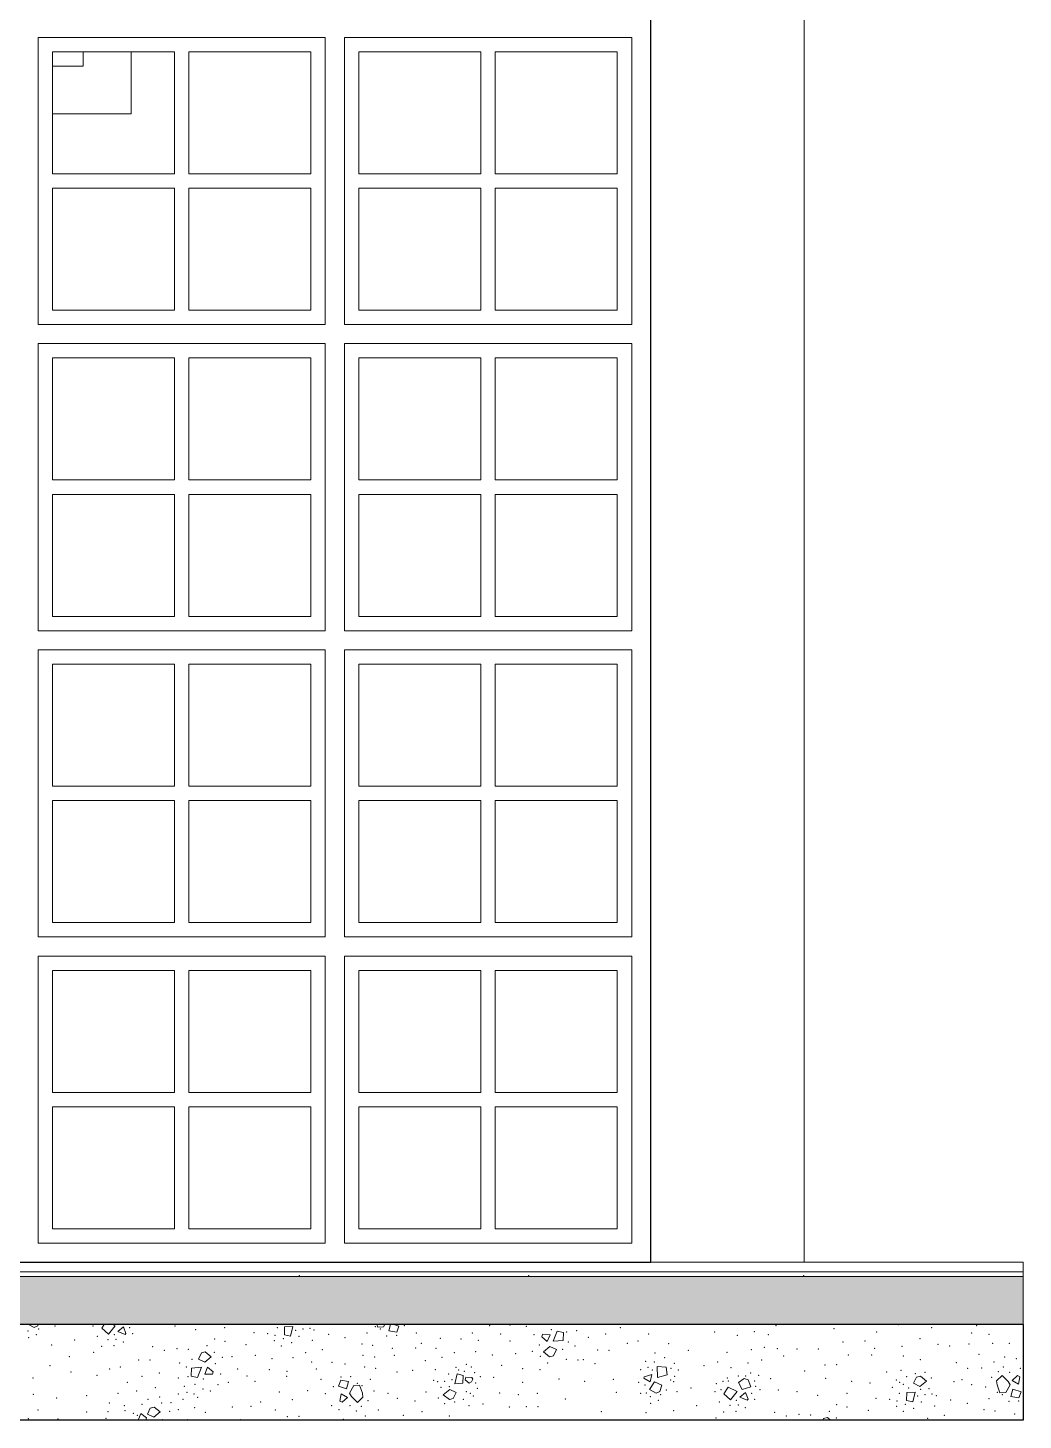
# Model space of a CAD drawing. Header units: metres. Extents: x -67.2 to -32.8, y -0.2 to 5.
# Drawn here: x -57.225 to -56.185, y -0.165 to 1.29 of the extents above; entities that cross this region are included whole.
import ezdxf

# ---------------------------------------------------------------- set-up
doc = ezdxf.new("R2010")
doc.units = ezdxf.units.M
doc.header["$MEASUREMENT"] = 0
for name, color, linetype, lineweight in [('Janelas Archicad_Caneta_No__241', 7, 'Continuous', 13), ('Janelas Archicad_Caneta_No__3', 7, 'Continuous', 25), ('Janelas Archicad_Caneta_No__43', 44, 'Continuous', 0), ('LAJES.EST_Caneta_No__241', 7, 'Continuous', 13), ('LAJES.EST_Caneta_No__3', 7, 'Continuous', 25), ('PAREDE CONSTRUIR_Caneta_No__241', 7, 'Continuous', 13)]:
    doc.layers.add(name, color=color, linetype=linetype, lineweight=lineweight)
for name, color, linetype, lineweight, true_color in [('Janelas Archicad_Caneta_No__9', 7, 'Continuous', 5, 0x020202), ('LAJES.EST_Caneta_No__95', 7, 'Continuous', 0, 0xaeaeae), ('LAJES.EST_Caneta_No__97', 7, 'Continuous', 5, 0x6b6b6b)]:
    doc.layers.add(name, color=color, linetype=linetype, lineweight=lineweight, true_color=true_color)
doc.layers.add('LAJES.EST', color=7, linetype='Continuous')

# ---------------------------------------------------------------- blocks, each defined once
blk = doc.blocks.new('*X1')
at = {"layer": 'LAJES.EST_Caneta_No__241', "color": 7, "linetype": 'Continuous', "lineweight": 13}
for p, q in [((-57.2182, -0.0683), (-57.2241, -0.065)), ((-57.2143, -0.0666), (-57.2182, -0.0683)), ((-57.2138, -0.065), (-57.2143, -0.0666)), ((-57.1475, -0.0689), (-57.1451, -0.065)), ((-57.1475, -0.0689), (-57.1405, -0.0753)), ((-57.1336, -0.0663), (-57.1405, -0.0753)), ((-57.1363, -0.065), (-57.1336, -0.0663)), ((-57.1309, -0.0723), (-57.1249, -0.0676)), ((-57.1232, -0.0756), (-57.1309, -0.0723)), ((-57.1249, -0.0676), (-57.1223, -0.0746)), ((-56.9568, -0.0759), (-56.9565, -0.0675)), ((-56.9565, -0.0675), (-56.9478, -0.067)), ((-56.9478, -0.067), (-56.9503, -0.0773)), ((-56.8601, -0.065), (-56.8591, -0.0677)), ((-56.8591, -0.0677), (-56.8531, -0.0674)), ((-56.8531, -0.0674), (-56.8517, -0.065)), ((-56.8476, -0.0716), (-56.8458, -0.065)), ((-56.8394, -0.073), (-56.8476, -0.0716)), ((-56.8423, -0.065), (-56.8371, -0.0668)), ((-56.8394, -0.073), (-56.8371, -0.0668)), ((-56.6761, -0.0826), (-56.6718, -0.072)), ((-56.6653, -0.0734), (-56.6718, -0.072)), ((-57.1223, -0.0746), (-57.1232, -0.0756)), ((-56.9568, -0.0759), (-56.9503, -0.0773)), ((-56.688, -0.078), (-56.6873, -0.0753)), ((-56.6822, -0.0827), (-56.688, -0.078)), ((-56.6873, -0.0753), (-56.6793, -0.0757)), ((-56.6793, -0.0757), (-56.6822, -0.0827)), ((-56.6656, -0.0817), (-56.6761, -0.0826)), ((-56.6653, -0.0734), (-56.6656, -0.0817)), ((-57.0466, -0.1011), (-57.0435, -0.0947)), ((-57.0399, -0.1043), (-57.0466, -0.1011)), ((-57.0435, -0.0947), (-57.0394, -0.0937)), ((-57.0399, -0.1043), (-57.0331, -0.0987)), ((-57.0394, -0.0937), (-57.0331, -0.0987)), ((-56.6794, -0.0882), (-56.6862, -0.0937)), ((-56.6799, -0.0987), (-56.6862, -0.0937)), ((-56.6758, -0.0977), (-56.6799, -0.0987)), ((-56.6794, -0.0882), (-56.6727, -0.0913)), ((-56.6727, -0.0913), (-56.6758, -0.0977)), ((-57.054, -0.1191), (-57.0537, -0.1108)), ((-57.0537, -0.1108), (-57.0432, -0.1098)), ((-57.0432, -0.1098), (-57.0475, -0.1205)), ((-57.04, -0.1168), (-57.0371, -0.1097)), ((-57.0371, -0.1097), (-57.0313, -0.1145)), ((-57.0313, -0.1145), (-57.032, -0.1171)), ((-56.5672, -0.1204), (-56.5675, -0.109)), ((-56.558, -0.1095), (-56.5675, -0.109)), ((-56.558, -0.1095), (-56.557, -0.1178)), ((-57.054, -0.1191), (-57.0475, -0.1205)), ((-57.032, -0.1171), (-57.04, -0.1168)), ((-56.8979, -0.1233), (-56.9002, -0.1295)), ((-56.8918, -0.1324), (-56.9002, -0.1295)), ((-56.8979, -0.1233), (-56.8897, -0.1247)), ((-56.8897, -0.1247), (-56.8918, -0.1324)), ((-56.8842, -0.1289), (-56.8888, -0.1369)), ((-56.8782, -0.1286), (-56.8842, -0.1289)), ((-56.8752, -0.1369), (-56.8782, -0.1286)), ((-56.7789, -0.127), (-56.7764, -0.1167)), ((-56.7702, -0.1265), (-56.7789, -0.127)), ((-56.7699, -0.1182), (-56.7764, -0.1167)), ((-56.7699, -0.1182), (-56.7702, -0.1265)), ((-56.768, -0.1228), (-56.7673, -0.1202)), ((-56.7639, -0.1262), (-56.768, -0.1228)), ((-56.7673, -0.1202), (-56.761, -0.1205)), ((-56.7639, -0.1262), (-56.7612, -0.1251)), ((-56.76, -0.1221), (-56.7612, -0.1251)), ((-56.76, -0.1221), (-56.761, -0.1205)), ((-56.5812, -0.121), (-56.5811, -0.1197)), ((-56.5747, -0.1248), (-56.5812, -0.121)), ((-56.5811, -0.1197), (-56.573, -0.1174)), ((-56.5701, -0.1251), (-56.5754, -0.1329)), ((-56.573, -0.1174), (-56.5747, -0.1248)), ((-56.5701, -0.1251), (-56.5625, -0.1285)), ((-56.557, -0.1178), (-56.5672, -0.1204)), ((-56.5625, -0.1285), (-56.5645, -0.1352)), ((-56.4977, -0.1375), (-56.4933, -0.1304)), ((-56.4933, -0.1304), (-56.4837, -0.1349)), ((-56.4823, -0.1256), (-56.4765, -0.1216)), ((-56.4785, -0.133), (-56.4823, -0.1256)), ((-56.4785, -0.133), (-56.4694, -0.1303)), ((-56.4765, -0.1216), (-56.4724, -0.1228)), ((-56.4724, -0.1228), (-56.4694, -0.1303)), ((-56.2996, -0.1265), (-56.2965, -0.1201)), ((-56.2929, -0.1297), (-56.2996, -0.1265)), ((-56.2965, -0.1201), (-56.2924, -0.1191)), ((-56.2929, -0.1297), (-56.2861, -0.1241)), ((-56.2924, -0.1191), (-56.2861, -0.1241)), ((-56.2128, -0.1238), (-56.2069, -0.1182)), ((-56.2123, -0.128), (-56.2128, -0.1238)), ((-56.2123, -0.128), (-56.2093, -0.1363)), ((-56.2069, -0.1182), (-56.2009, -0.1245)), ((-56.2033, -0.136), (-56.1987, -0.128)), ((-56.2009, -0.1245), (-56.1987, -0.128)), ((-56.1966, -0.1236), (-56.1911, -0.1185)), ((-56.19, -0.1274), (-56.1966, -0.1236)), ((-56.1911, -0.1185), (-56.1886, -0.1196)), ((-56.1886, -0.1196), (-56.19, -0.1274)), ((-56.8989, -0.1453), (-56.8975, -0.1375)), ((-56.8964, -0.1463), (-56.8989, -0.1453)), ((-56.8975, -0.1375), (-56.8909, -0.1412)), ((-56.8909, -0.1412), (-56.8964, -0.1463)), ((-56.8866, -0.1404), (-56.8888, -0.1369)), ((-56.8805, -0.1467), (-56.8866, -0.1404)), ((-56.8747, -0.1411), (-56.8805, -0.1467)), ((-56.8752, -0.1369), (-56.8747, -0.1411)), ((-56.7839, -0.1329), (-56.7908, -0.1385)), ((-56.7844, -0.1435), (-56.7908, -0.1385)), ((-56.7803, -0.1425), (-56.7844, -0.1435)), ((-56.7839, -0.1329), (-56.7773, -0.1361)), ((-56.7773, -0.1361), (-56.7803, -0.1425)), ((-56.5684, -0.1369), (-56.5754, -0.1329)), ((-56.5645, -0.1352), (-56.5684, -0.1369)), ((-56.4977, -0.1375), (-56.4907, -0.1439)), ((-56.4837, -0.1349), (-56.4907, -0.1439)), ((-56.4811, -0.1409), (-56.4751, -0.1362)), ((-56.4734, -0.1442), (-56.4811, -0.1409)), ((-56.4751, -0.1362), (-56.4725, -0.1432)), ((-56.4725, -0.1432), (-56.4734, -0.1442)), ((-56.307, -0.1445), (-56.3067, -0.1361)), ((-56.307, -0.1445), (-56.3005, -0.1459)), ((-56.3067, -0.1361), (-56.298, -0.1356)), ((-56.298, -0.1356), (-56.3005, -0.1459)), ((-56.2093, -0.1363), (-56.2033, -0.136)), ((-56.1978, -0.1402), (-56.1957, -0.1325)), ((-56.1896, -0.1416), (-56.1978, -0.1402)), ((-56.1957, -0.1325), (-56.1873, -0.1354)), ((-56.1896, -0.1416), (-56.1873, -0.1354)), ((-57.1095, -0.1649), (-57.1066, -0.1579)), ((-57.1066, -0.1579), (-57.1008, -0.1626)), ((-57.0999, -0.1588), (-57.0968, -0.1524)), ((-57.0932, -0.162), (-57.0999, -0.1588)), ((-57.0968, -0.1524), (-57.0927, -0.1514)), ((-57.0932, -0.162), (-57.0864, -0.1564)), ((-57.0927, -0.1514), (-57.0864, -0.1564)), ((-57.1069, -0.165), (-57.1095, -0.1649)), ((-57.1008, -0.1626), (-57.1014, -0.165)), ((-56.3945, -0.165), (-56.3937, -0.1633)), ((-56.3937, -0.1633), (-56.3896, -0.1623)), ((-56.3896, -0.1623), (-56.3863, -0.165))]:
    blk.add_line(p, q, dxfattribs=at)
for p in [(-57.2244, -0.0718), (-57.2136, -0.0698), (-57.1964, -0.0667), (-57.1566, -0.0667), (-57.1185, -0.0683), (-57.0711, -0.0666), (-57.0495, -0.0704), (-57.019, -0.0684), (-56.9642, -0.0685), (-56.9451, -0.0712), (-56.9373, -0.0696), (-56.9301, -0.0692), (-56.9257, -0.0707), (-56.8617, -0.0673), (-56.8567, -0.0698), (-56.8315, -0.0661), (-56.7423, -0.0662), (-56.7212, -0.0656), (-56.7041, -0.067), (-56.6778, -0.0703), (-56.6516, -0.0714), (-56.606, -0.0684), (-56.4659, -0.0727), (-56.4433, -0.0661), (-56.3825, -0.0695), (-56.3155, -0.0651), (-56.2808, -0.0684), (-56.2338, -0.0664), (-57.224, -0.0788), (-57.2158, -0.0757), (-57.2, -0.0866), (-57.176, -0.0814), (-57.1523, -0.0775), (-57.141, -0.0808), (-57.1347, -0.0873), (-57.1344, -0.0758), (-57.1325, -0.0806), (-57.125, -0.0835), (-57.1152, -0.0745), (-57.0375, -0.0872), (-57.0297, -0.0802), (-57.0188, -0.0827), (-56.9967, -0.0862), (-56.9886, -0.0737), (-56.9744, -0.0746), (-56.9671, -0.082), (-56.9665, -0.0763), (-56.9579, -0.08), (-56.9491, -0.0841), (-56.9414, -0.0773), (-56.9275, -0.0817), (-56.9105, -0.0752), (-56.8934, -0.0789), (-56.8758, -0.0853), (-56.8704, -0.074), (-56.8644, -0.0869), (-56.8498, -0.0769), (-56.8395, -0.0765), (-56.8189, -0.0739), (-56.8138, -0.0847), (-56.7937, -0.0794), (-56.7724, -0.0802), (-56.7606, -0.074), (-56.7542, -0.0817), (-56.7308, -0.0751), (-56.7211, -0.0824), (-56.6962, -0.0758), (-56.6903, -0.0864), (-56.6618, -0.073), (-56.6601, -0.0832), (-56.6393, -0.0783), (-56.6213, -0.0748), (-56.5986, -0.0847), (-56.5875, -0.0823), (-56.5761, -0.075), (-56.5552, -0.0851), (-56.5074, -0.0729), (-56.4837, -0.0765), (-56.4513, -0.0758), (-56.3734, -0.0832), (-56.3502, -0.0824), (-56.3382, -0.0729), (-56.2928, -0.08), (-56.2741, -0.0858), (-56.2417, -0.0854), (-56.2389, -0.0738), (-56.2207, -0.0752), (-56.2171, -0.0846), (-56.1997, -0.0846), (-57.1815, -0.0988), (-57.1559, -0.0942), (-57.1476, -0.0878), (-57.0944, -0.0882), (-57.0822, -0.0922), (-57.0691, -0.0902), (-57.057, -0.0909), (-57.0532, -0.1015), (-57.03, -0.0941), (-57.0216, -0.0992), (-57.0116, -0.0987), (-56.9871, -0.0973), (-56.9698, -0.1006), (-56.9599, -0.0874), (-56.9476, -0.0997), (-56.9345, -0.0945), (-56.9173, -0.0913), (-56.8748, -0.0973), (-56.8625, -0.099), (-56.8439, -0.0899), (-56.8418, -0.0972), (-56.8195, -0.0895), (-56.7983, -0.0898), (-56.7922, -0.0995), (-56.7791, -0.0943), (-56.7569, -0.0934), (-56.7396, -0.0968), (-56.7151, -0.0954), (-56.6977, -0.0932), (-56.6893, -0.0983), (-56.6661, -0.091), (-56.6623, -0.1015), (-56.6531, -0.0874), (-56.6444, -0.1018), (-56.6295, -0.0918), (-56.6177, -0.0919), (-56.5698, -0.0948), (-56.5597, -0.0998), (-56.5349, -0.0919), (-56.4943, -0.094), (-56.4691, -0.0915), (-56.4553, -0.0888), (-56.4418, -0.0903), (-56.4353, -0.0978), (-56.4213, -0.0905), (-56.399, -0.0905), (-56.3677, -0.0968), (-56.3433, -0.0968), (-56.3403, -0.0901), (-56.3116, -0.0877), (-56.3103, -0.0979), (-56.2924, -0.1018), (-56.2619, -0.0876), (-56.2313, -0.0962), (-56.2043, -0.0989), (-56.1922, -0.1008), (-57.2017, -0.1082), (-57.1798, -0.1147), (-57.1392, -0.1117), (-57.1281, -0.1093), (-57.109, -0.1022), (-57.0972, -0.1022), (-57.0873, -0.1157), (-57.0662, -0.1051), (-57.0592, -0.1093), (-57.029, -0.1061), (-57.0055, -0.1117), (-56.9725, -0.1123), (-56.9542, -0.1139), (-56.9284, -0.1042), (-56.9235, -0.1116), (-56.9072, -0.1046), (-56.8934, -0.1064), (-56.8728, -0.1093), (-56.8615, -0.111), (-56.839, -0.1146), (-56.8226, -0.1129), (-56.8094, -0.1027), (-56.7992, -0.1124), (-56.7776, -0.1099), (-56.7748, -0.1125), (-56.7688, -0.114), (-56.7667, -0.1067), (-56.7616, -0.1096), (-56.758, -0.1154), (-56.7299, -0.1078), (-56.7079, -0.1113), (-56.6896, -0.1122), (-56.6818, -0.1053), (-56.6502, -0.1023), (-56.6322, -0.1059), (-56.5847, -0.1123), (-56.5795, -0.1034), (-56.577, -0.1098), (-56.5725, -0.1125), (-56.5705, -0.1044), (-56.5529, -0.111), (-56.5495, -0.1055), (-56.5451, -0.1127), (-56.5186, -0.1081), (-56.5041, -0.1043), (-56.4904, -0.1103), (-56.4724, -0.1051), (-56.4696, -0.1156), (-56.4583, -0.1021), (-56.4132, -0.1137), (-56.3919, -0.1072), (-56.38, -0.1071), (-56.3275, -0.1146), (-56.3128, -0.1129), (-56.2978, -0.1164), (-56.2876, -0.115), (-56.255, -0.1049), (-56.2432, -0.1109), (-56.2286, -0.1106), (-56.2154, -0.1041), (-56.2111, -0.1144), (-56.2058, -0.1094), (-56.1991, -0.1151), (-56.1879, -0.1107), (-57.2193, -0.1211), (-57.1525, -0.1183), (-57.1207, -0.1256), (-57.1054, -0.1192), (-57.0914, -0.1309), (-57.0677, -0.1211), (-57.0614, -0.1296), (-57.0575, -0.1194), (-57.05, -0.1276), (-57.0415, -0.1221), (-57.0261, -0.1279), (-57.0232, -0.1166), (-57.0152, -0.1255), (-56.9958, -0.1189), (-56.9873, -0.1246), (-56.9543, -0.1191), (-56.9184, -0.1224), (-56.9058, -0.1301), (-56.8978, -0.1198), (-56.8875, -0.1194), (-56.8806, -0.1265), (-56.8756, -0.129), (-56.8669, -0.1223), (-56.8009, -0.1233), (-56.7966, -0.1248), (-56.7933, -0.1306), (-56.7893, -0.1245), (-56.7853, -0.1167), (-56.7845, -0.1299), (-56.7816, -0.1228), (-56.7569, -0.1261), (-56.7522, -0.1194), (-56.7381, -0.1203), (-56.7077, -0.1256), (-56.6699, -0.1221), (-56.643, -0.1245), (-56.6132, -0.1222), (-56.5866, -0.1255), (-56.5802, -0.1283), (-56.5533, -0.1229), (-56.5503, -0.1248), (-56.5492, -0.1191), (-56.5057, -0.1269), (-56.4985, -0.1246), (-56.4941, -0.1208), (-56.4929, -0.1242), (-56.4827, -0.1188), (-56.475, -0.1188), (-56.4654, -0.124), (-56.4646, -0.1296), (-56.4613, -0.1183), (-56.4488, -0.1218), (-56.3913, -0.1213), (-56.3643, -0.1244), (-56.3451, -0.1261), (-56.3218, -0.1307), (-56.3175, -0.123), (-56.3142, -0.1255), (-56.3101, -0.1275), (-56.3069, -0.1195), (-56.281, -0.1209), (-56.2573, -0.1248), (-56.2488, -0.1226), (-56.2388, -0.1278), (-56.2244, -0.1304), (-56.2181, -0.1201), (-57.2189, -0.1379), (-57.1946, -0.1418), (-57.1634, -0.1395), (-57.1307, -0.1371), (-57.111, -0.1345), (-57.0991, -0.1433), (-57.087, -0.1408), (-57.0676, -0.1376), (-57.0626, -0.1432), (-57.0584, -0.1359), (-57.0511, -0.1375), (-57.0473, -0.141), (-57.0417, -0.1323), (-57.0341, -0.1345), (-56.9619, -0.1356), (-56.9483, -0.1435), (-56.9323, -0.1342), (-56.914, -0.1372), (-56.8694, -0.1447), (-56.863, -0.1345), (-56.8487, -0.1371), (-56.8387, -0.1423), (-56.8205, -0.1449), (-56.8089, -0.1355), (-56.7958, -0.1417), (-56.7699, -0.1431), (-56.7668, -0.1351), (-56.7627, -0.1371), (-56.7593, -0.1396), (-56.7551, -0.1319), (-56.7318, -0.1365), (-56.7125, -0.1382), (-56.6926, -0.1368), (-56.6633, -0.1428), (-56.6102, -0.1361), (-56.5846, -0.1369), (-56.5787, -0.1366), (-56.5746, -0.1404), (-56.566, -0.1443), (-56.5638, -0.1384), (-56.5579, -0.1335), (-56.5466, -0.1353), (-56.5321, -0.1313), (-56.5068, -0.1353), (-56.5008, -0.1332), (-56.4846, -0.1444), (-56.4687, -0.1369), (-56.4654, -0.1431), (-56.4598, -0.133), (-56.4408, -0.1336), (-56.4213, -0.1352), (-56.3996, -0.139), (-56.3692, -0.137), (-56.3387, -0.1423), (-56.3246, -0.1432), (-56.3167, -0.1449), (-56.3144, -0.1371), (-56.3046, -0.1314), (-56.2953, -0.1398), (-56.2923, -0.1327), (-56.2875, -0.1382), (-56.2836, -0.132), (-56.2803, -0.1378), (-56.2759, -0.1393), (-56.2607, -0.1438), (-56.2206, -0.1426), (-56.2119, -0.1359), (-56.2069, -0.1384), (-56.2, -0.1455), (-56.1897, -0.1451), (-57.2142, -0.1544), (-57.1632, -0.1565), (-57.141, -0.1561), (-57.1395, -0.1472), (-57.1241, -0.1497), (-57.1232, -0.1552), (-57.1145, -0.1579), (-57.1104, -0.1598), (-57.1055, -0.1486), (-57.0848, -0.147), (-57.0767, -0.1559), (-57.0751, -0.1468), (-57.0674, -0.154), (-57.0505, -0.1518), (-57.0394, -0.1568), (-57.0112, -0.1514), (-56.9918, -0.1507), (-56.9817, -0.1461), (-56.9663, -0.1545), (-56.9073, -0.1499), (-56.8996, -0.1542), (-56.8884, -0.1498), (-56.8817, -0.1555), (-56.8764, -0.1505), (-56.8588, -0.1543), (-56.8324, -0.16), (-56.813, -0.1561), (-56.7893, -0.1476), (-56.779, -0.1462), (-56.764, -0.1497), (-56.7494, -0.1481), (-56.7217, -0.1513), (-56.7039, -0.1509), (-56.692, -0.1509), (-56.6256, -0.156), (-56.579, -0.1571), (-56.5742, -0.1474), (-56.5502, -0.1552), (-56.5262, -0.15), (-56.5025, -0.1461), (-56.4978, -0.1564), (-56.4912, -0.1494), (-56.4849, -0.1559), (-56.4827, -0.1492), (-56.4752, -0.1521), (-56.4446, -0.1568), (-56.4193, -0.1588), (-56.4072, -0.1595), (-56.3877, -0.1558), (-56.3799, -0.1488), (-56.369, -0.1513), (-56.3469, -0.1548), (-56.3173, -0.1506), (-56.3101, -0.1559), (-56.308, -0.1486), (-56.2993, -0.1527), (-56.2916, -0.1459), (-56.2776, -0.1503), (-56.2675, -0.1599), (-56.2435, -0.1475), (-56.2259, -0.1539), (-56.2146, -0.1555), (-56.1941, -0.1585), (-57.2241, -0.1634), (-57.1933, -0.1638), (-57.143, -0.163), (-57.0838, -0.1644), (-57.0722, -0.1647), (-57.0579, -0.1644), (-57.0026, -0.1644), (-56.9536, -0.1612), (-56.9415, -0.1611), (-56.8953, -0.1641), (-56.8721, -0.1607), (-56.7845, -0.1608), (-56.6415, -0.1649), (-56.5061, -0.1628), (-56.4324, -0.1608), (-56.3802, -0.1627), (-56.2847, -0.1631)]:
    blk.add_point(p, dxfattribs=at)

msp = doc.modelspace()

# ---------------------------------------------------------------- hatches: boundary and pattern name
at = {"layer": 'LAJES.EST_Caneta_No__95', "linetype": 'Continuous', "lineweight": 0, "true_color": 0xaeaeae}
msp.add_hatch(color=253, dxfattribs=at).paths.add_polyline_path([(-67.1581, -0.065), (-56.1851, -0.065), (-56.1851, -0.015), (-67.1581, -0.015)])

# ---------------------------------------------------------------- linework, layer by layer
at = {"layer": 'Janelas Archicad_Caneta_No__241', "color": 7, "linetype": 'Continuous', "lineweight": 13}
for p, q in [((-57.1169, 1.265), (-57.1169, 1.2)), ((-57.1169, 1.2), (-57.199, 1.2))]:
    msp.add_line(p, q, dxfattribs=at)
at = {"layer": 'Janelas Archicad_Caneta_No__3', "color": 7, "linetype": 'Continuous', "lineweight": 25}
for p, q in [((-56.574, 0), (-56.574, 3.22)), ((-66.514, 0), (-56.574, 0))]:
    msp.add_line(p, q, dxfattribs=at)
at = {"layer": 'Janelas Archicad_Caneta_No__43', "color": 44, "linetype": 'Continuous', "lineweight": 0}
for p, q in [((-56.914, 1.28), (-57.214, 1.28)), ((-57.214, 1.28), (-57.214, 0.98)), ((-56.914, 0.98), (-56.914, 1.28)), ((-56.594, 1.28), (-56.894, 1.28)), ((-56.894, 1.28), (-56.894, 0.98)), ((-56.594, 0.98), (-56.594, 1.28)), ((-57.199, 1.1375), (-57.199, 1.265)), ((-57.199, 1.265), (-57.0715, 1.265)), ((-57.0715, 1.265), (-57.0715, 1.1375)), ((-57.0565, 1.1375), (-57.0565, 1.265)), ((-57.0565, 1.265), (-56.929, 1.265)), ((-56.929, 1.265), (-56.929, 1.1375)), ((-56.879, 1.1375), (-56.879, 1.265)), ((-56.879, 1.265), (-56.7515, 1.265)), ((-56.7515, 1.265), (-56.7515, 1.1375)), ((-56.7365, 1.1375), (-56.7365, 1.265)), ((-56.7365, 1.265), (-56.609, 1.265)), ((-56.609, 1.265), (-56.609, 1.1375)), ((-57.0715, 1.1375), (-57.199, 1.1375)), ((-56.929, 1.1375), (-57.0565, 1.1375)), ((-56.7515, 1.1375), (-56.879, 1.1375)), ((-56.609, 1.1375), (-56.7365, 1.1375)), ((-57.199, 0.995), (-57.199, 1.1225)), ((-57.199, 1.1225), (-57.0715, 1.1225)), ((-57.0715, 1.1225), (-57.0715, 0.995)), ((-57.0565, 0.995), (-57.0565, 1.1225)), ((-57.0565, 1.1225), (-56.929, 1.1225)), ((-56.929, 1.1225), (-56.929, 0.995)), ((-56.879, 0.995), (-56.879, 1.1225)), ((-56.879, 1.1225), (-56.7515, 1.1225)), ((-56.7515, 1.1225), (-56.7515, 0.995)), ((-56.7365, 0.995), (-56.7365, 1.1225)), ((-56.7365, 1.1225), (-56.609, 1.1225)), ((-56.609, 1.1225), (-56.609, 0.995)), ((-57.0715, 0.995), (-57.199, 0.995)), ((-56.929, 0.995), (-57.0565, 0.995)), ((-56.7515, 0.995), (-56.879, 0.995)), ((-56.609, 0.995), (-56.7365, 0.995)), ((-57.214, 0.98), (-56.914, 0.98)), ((-56.894, 0.98), (-56.594, 0.98)), ((-56.914, 0.96), (-57.214, 0.96)), ((-57.214, 0.96), (-57.214, 0.66)), ((-56.914, 0.66), (-56.914, 0.96)), ((-56.594, 0.96), (-56.894, 0.96)), ((-56.894, 0.96), (-56.894, 0.66)), ((-56.594, 0.66), (-56.594, 0.96)), ((-57.199, 0.8175), (-57.199, 0.945)), ((-57.199, 0.945), (-57.0715, 0.945)), ((-57.0715, 0.945), (-57.0715, 0.8175)), ((-57.0565, 0.8175), (-57.0565, 0.945)), ((-57.0565, 0.945), (-56.929, 0.945)), ((-56.929, 0.945), (-56.929, 0.8175)), ((-56.879, 0.8175), (-56.879, 0.945)), ((-56.879, 0.945), (-56.7515, 0.945)), ((-56.7515, 0.945), (-56.7515, 0.8175)), ((-56.7365, 0.8175), (-56.7365, 0.945)), ((-56.7365, 0.945), (-56.609, 0.945)), ((-56.609, 0.945), (-56.609, 0.8175)), ((-57.0715, 0.8175), (-57.199, 0.8175)), ((-56.929, 0.8175), (-57.0565, 0.8175)), ((-56.7515, 0.8175), (-56.879, 0.8175)), ((-56.609, 0.8175), (-56.7365, 0.8175)), ((-57.199, 0.675), (-57.199, 0.8025)), ((-57.199, 0.8025), (-57.0715, 0.8025)), ((-57.0715, 0.8025), (-57.0715, 0.675)), ((-57.0565, 0.675), (-57.0565, 0.8025)), ((-57.0565, 0.8025), (-56.929, 0.8025)), ((-56.929, 0.8025), (-56.929, 0.675)), ((-56.879, 0.675), (-56.879, 0.8025)), ((-56.879, 0.8025), (-56.7515, 0.8025)), ((-56.7515, 0.8025), (-56.7515, 0.675)), ((-56.7365, 0.675), (-56.7365, 0.8025)), ((-56.7365, 0.8025), (-56.609, 0.8025)), ((-56.609, 0.8025), (-56.609, 0.675)), ((-57.0715, 0.675), (-57.199, 0.675)), ((-56.929, 0.675), (-57.0565, 0.675)), ((-56.7515, 0.675), (-56.879, 0.675)), ((-56.609, 0.675), (-56.7365, 0.675)), ((-57.214, 0.66), (-56.914, 0.66)), ((-56.894, 0.66), (-56.594, 0.66)), ((-56.914, 0.64), (-57.214, 0.64)), ((-57.214, 0.64), (-57.214, 0.34)), ((-56.914, 0.34), (-56.914, 0.64)), ((-56.594, 0.64), (-56.894, 0.64)), ((-56.894, 0.64), (-56.894, 0.34)), ((-56.594, 0.34), (-56.594, 0.64)), ((-57.199, 0.4975), (-57.199, 0.625)), ((-57.199, 0.625), (-57.0715, 0.625)), ((-57.0715, 0.625), (-57.0715, 0.4975)), ((-57.0565, 0.4975), (-57.0565, 0.625)), ((-57.0565, 0.625), (-56.929, 0.625)), ((-56.929, 0.625), (-56.929, 0.4975)), ((-56.879, 0.4975), (-56.879, 0.625)), ((-56.879, 0.625), (-56.7515, 0.625)), ((-56.7515, 0.625), (-56.7515, 0.4975)), ((-56.7365, 0.4975), (-56.7365, 0.625)), ((-56.7365, 0.625), (-56.609, 0.625)), ((-56.609, 0.625), (-56.609, 0.4975)), ((-57.0715, 0.4975), (-57.199, 0.4975)), ((-56.929, 0.4975), (-57.0565, 0.4975)), ((-56.7515, 0.4975), (-56.879, 0.4975)), ((-56.609, 0.4975), (-56.7365, 0.4975)), ((-57.199, 0.355), (-57.199, 0.4825)), ((-57.199, 0.4825), (-57.0715, 0.4825)), ((-57.0715, 0.4825), (-57.0715, 0.355)), ((-57.0565, 0.355), (-57.0565, 0.4825)), ((-57.0565, 0.4825), (-56.929, 0.4825)), ((-56.929, 0.4825), (-56.929, 0.355)), ((-56.879, 0.355), (-56.879, 0.4825)), ((-56.879, 0.4825), (-56.7515, 0.4825)), ((-56.7515, 0.4825), (-56.7515, 0.355)), ((-56.7365, 0.355), (-56.7365, 0.4825)), ((-56.7365, 0.4825), (-56.609, 0.4825)), ((-56.609, 0.4825), (-56.609, 0.355)), ((-57.0715, 0.355), (-57.199, 0.355)), ((-56.929, 0.355), (-57.0565, 0.355)), ((-56.7515, 0.355), (-56.879, 0.355)), ((-56.609, 0.355), (-56.7365, 0.355)), ((-57.214, 0.34), (-56.914, 0.34)), ((-56.894, 0.34), (-56.594, 0.34)), ((-56.914, 0.32), (-57.214, 0.32)), ((-57.214, 0.32), (-57.214, 0.02)), ((-56.914, 0.02), (-56.914, 0.32)), ((-56.594, 0.32), (-56.894, 0.32)), ((-56.894, 0.32), (-56.894, 0.02)), ((-56.594, 0.02), (-56.594, 0.32)), ((-57.199, 0.1775), (-57.199, 0.305)), ((-57.199, 0.305), (-57.0715, 0.305)), ((-57.0715, 0.305), (-57.0715, 0.1775)), ((-57.0565, 0.1775), (-57.0565, 0.305)), ((-57.0565, 0.305), (-56.929, 0.305)), ((-56.929, 0.305), (-56.929, 0.1775)), ((-56.879, 0.1775), (-56.879, 0.305)), ((-56.879, 0.305), (-56.7515, 0.305)), ((-56.7515, 0.305), (-56.7515, 0.1775)), ((-56.7365, 0.1775), (-56.7365, 0.305)), ((-56.7365, 0.305), (-56.609, 0.305)), ((-56.609, 0.305), (-56.609, 0.1775)), ((-57.0715, 0.1775), (-57.199, 0.1775)), ((-56.929, 0.1775), (-57.0565, 0.1775)), ((-56.7515, 0.1775), (-56.879, 0.1775)), ((-56.609, 0.1775), (-56.7365, 0.1775)), ((-57.199, 0.035), (-57.199, 0.1625)), ((-57.199, 0.1625), (-57.0715, 0.1625)), ((-57.0715, 0.1625), (-57.0715, 0.035)), ((-57.0565, 0.035), (-57.0565, 0.1625)), ((-57.0565, 0.1625), (-56.929, 0.1625)), ((-56.929, 0.1625), (-56.929, 0.035)), ((-56.879, 0.035), (-56.879, 0.1625)), ((-56.879, 0.1625), (-56.7515, 0.1625)), ((-56.7515, 0.1625), (-56.7515, 0.035)), ((-56.7365, 0.035), (-56.7365, 0.1625)), ((-56.7365, 0.1625), (-56.609, 0.1625)), ((-56.609, 0.1625), (-56.609, 0.035)), ((-57.0715, 0.035), (-57.199, 0.035)), ((-56.929, 0.035), (-57.0565, 0.035)), ((-56.7515, 0.035), (-56.879, 0.035)), ((-56.609, 0.035), (-56.7365, 0.035)), ((-57.214, 0.02), (-56.914, 0.02)), ((-56.894, 0.02), (-56.594, 0.02))]:
    msp.add_line(p, q, dxfattribs=at)
at = {"layer": 'Janelas Archicad_Caneta_No__9', "color": 18, "linetype": 'Continuous', "lineweight": 5, "true_color": 0x020202}
for p, q in [((-57.1669, 1.25), (-57.1669, 1.265)), ((-57.199, 1.25), (-57.1669, 1.25))]:
    msp.add_line(p, q, dxfattribs=at)
at = {"layer": 'LAJES.EST_Caneta_No__241', "color": 7, "linetype": 'Continuous', "lineweight": 13}
for p, q in [((-56.414, 0), (-56.1851, 0)), ((-56.1851, -0.01), (-56.1851, 0)), ((-56.1851, -0.01), (-66.514, -0.01)), ((-56.1851, -0.015), (-56.1851, -0.01)), ((-56.1851, -0.015), (-67.1581, -0.015)), ((-56.1851, -0.015), (-56.1851, -0.065))]:
    msp.add_line(p, q, dxfattribs=at)
at = {"layer": 'LAJES.EST_Caneta_No__3', "color": 7, "linetype": 'Continuous', "lineweight": 25}
for p, q in [((-56.1851, -0.065), (-67.1581, -0.065)), ((-56.1851, -0.065), (-56.1851, -0.165)), ((-56.1851, -0.165), (-67.1581, -0.165))]:
    msp.add_line(p, q, dxfattribs=at)
at = {"layer": 'LAJES.EST_Caneta_No__97', "color": 251, "linetype": 'Continuous', "lineweight": 5, "true_color": 0x6b6b6b}
for p in [(-56.941, -0.014), (-56.7015, -0.0141), (-56.4143, -0.0139)]:
    msp.add_point(p, dxfattribs=at)
at = {"layer": 'PAREDE CONSTRUIR_Caneta_No__241', "color": 7, "linetype": 'Continuous', "lineweight": 13}
for q in [(-56.414, 3.24), (-56.574, 0)]:
    msp.add_line((-56.414, 0), q, dxfattribs=at)

# ---------------------------------------------------------------- block references
at = {"layer": 'LAJES.EST', "lineweight": 0}
msp.add_blockref('*X1', (0, 0), dxfattribs=at)

doc.saveas('drawing.dxf')
